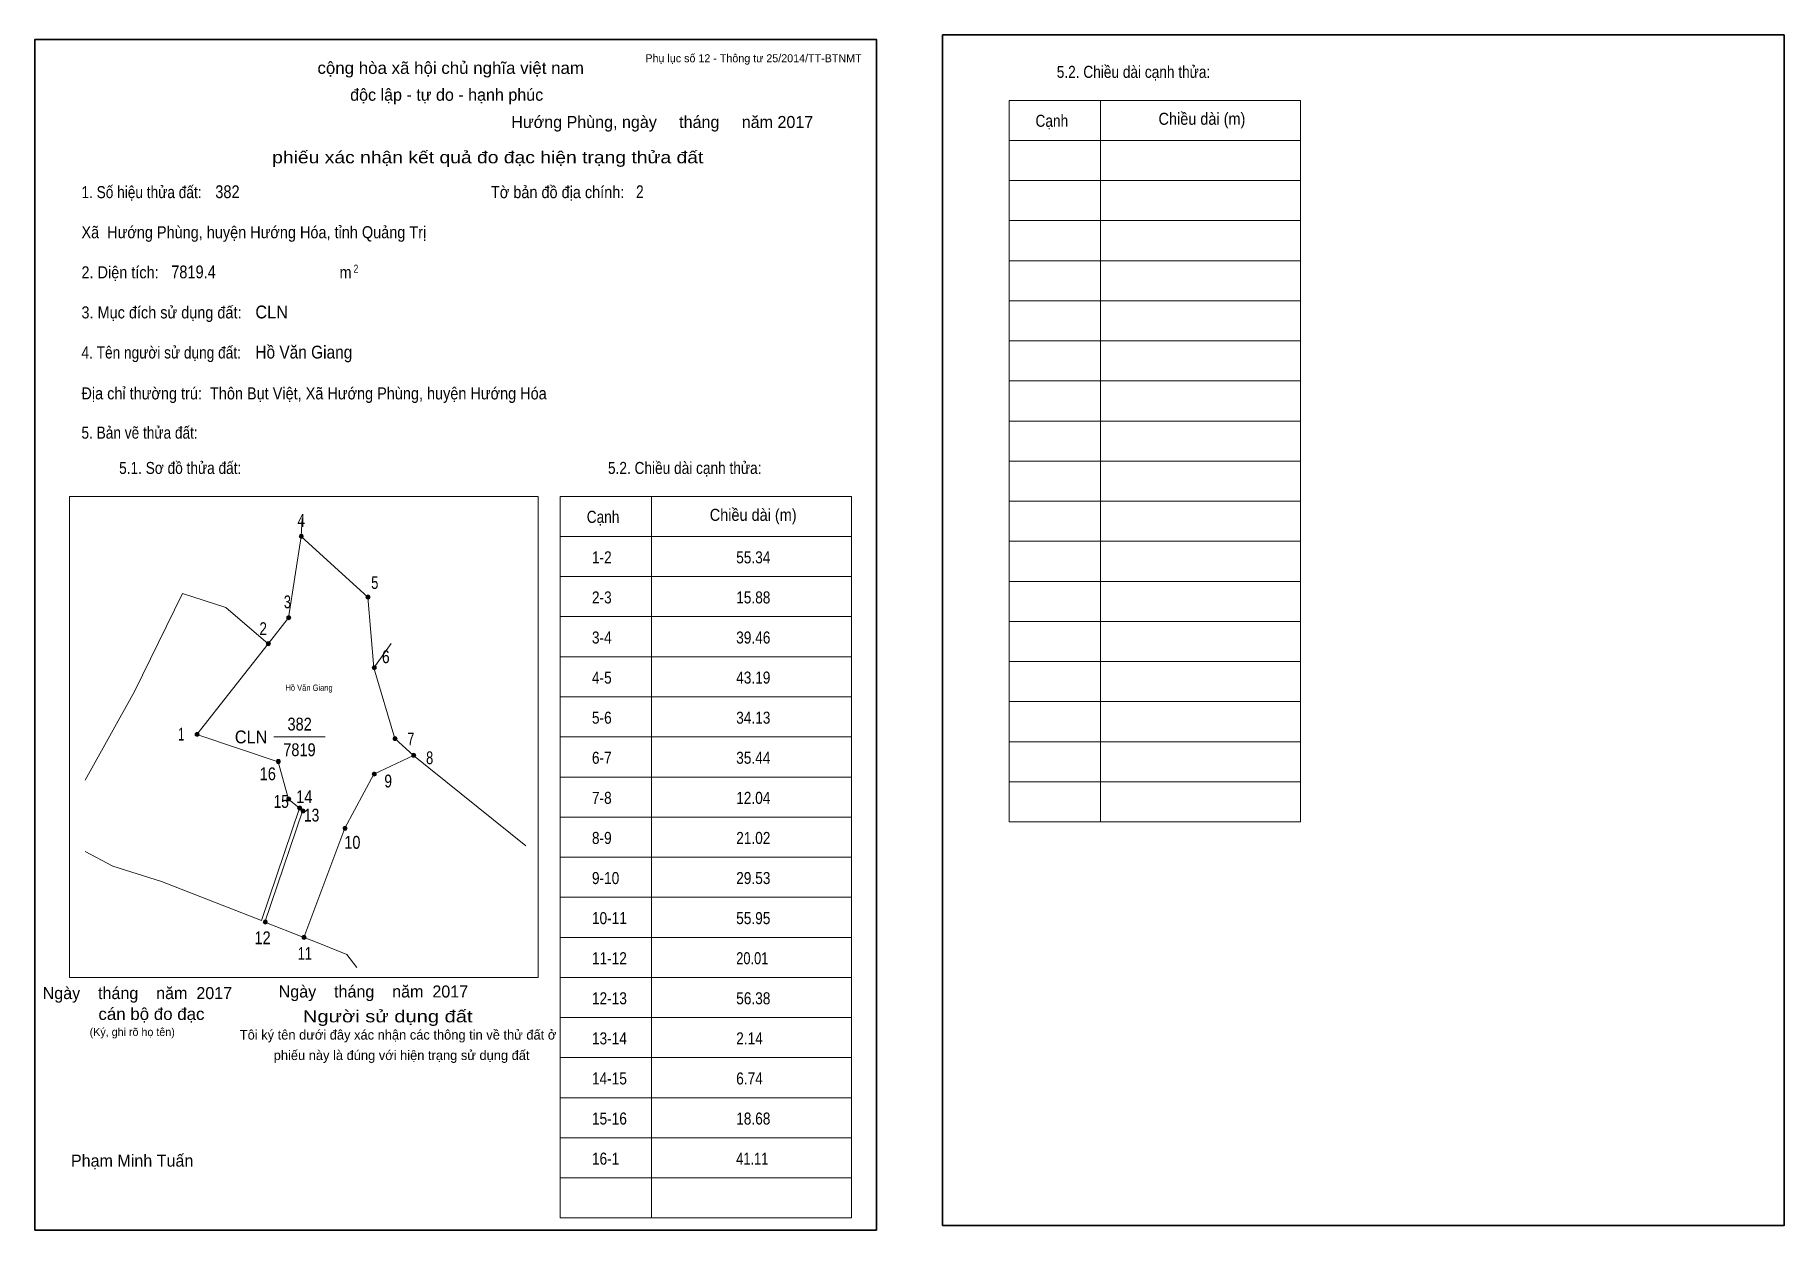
# Model space of a CAD drawing. Header units: centimetres. Extents: x 0 to 43.6, y 0 to 29.8.
import ezdxf
from ezdxf.enums import TextEntityAlignment as Align

# ---------------------------------------------------------------- set-up
doc = ezdxf.new("R2010")
doc.units = ezdxf.units.CM
doc.header["$LTSCALE"] = 0.12
for name, color, linetype in [('30', 7, 'Continuous'), ('34', 7, 'Continuous'), ('62', 7, 'Continuous')]:
    doc.layers.add(name, color=color, linetype=linetype)
for name, color, linetype, lineweight in [('32', 7, 'Continuous', 13), ('33', 7, 'Continuous', 13), ('61', 7, 'Continuous', 13), ('63', 7, 'Continuous', 13)]:
    doc.layers.add(name, color=color, linetype=linetype, lineweight=lineweight)

msp = doc.modelspace()

# ---------------------------------------------------------------- hatches: boundary and pattern name
at = {"layer": '32'}
for points in [[(6.696, 17.3003, 1), (6.596, 17.3003, 1)], [(8.3593, 15.7929, 1), (8.2593, 15.7929, 1)], [(6.3842, 15.2731, 1), (6.2842, 15.2731, 1)], [(5.8743, 14.6239, 1), (5.7743, 14.6239, 1)], [(8.5153, 14.0257, 1), (8.4153, 14.0257, 1)], [(4.0972, 12.3624, 1), (3.9972, 12.3624, 1)], [(9.035, 12.2584, 1), (8.935, 12.2584, 1)], [(9.5028, 11.8426, 1), (9.4028, 11.8426, 1)], [(6.1243, 11.6867, 1), (6.0243, 11.6867, 1)], [(8.5153, 11.3748, 1), (8.4153, 11.3748, 1)], [(6.3842, 10.7511, 1), (6.2842, 10.7511, 1)], [(6.6534, 10.5265, 1), (6.5534, 10.5265, 1)], [(6.7387, 10.4553, 1), (6.6387, 10.4553, 1)], [(7.7876, 10.0234, 1), (7.6876, 10.0234, 1)], [(5.7979, 7.6797, 1), (5.6979, 7.6797, 1)], [(6.7662, 7.3003, 1), (6.6662, 7.3003, 1)]]:
    msp.add_hatch(color=256, dxfattribs=at).paths.add_polyline_path(points)

# ---------------------------------------------------------------- linework, layer by layer
for centre in [(6.646, 17.3003), (8.3093, 15.7929), (6.3342, 15.2731), (5.8243, 14.6239), (8.4653, 14.0257), (4.0472, 12.3624), (8.985, 12.2584), (9.4528, 11.8426), (6.0743, 11.6867), (8.4653, 11.3748), (6.3342, 10.7511), (6.6034, 10.5265), (6.6887, 10.4553), (7.7376, 10.0234), (5.7479, 7.6797), (6.7162, 7.3003)]:
    msp.add_circle(centre, 0.05, dxfattribs=at)
at = {"layer": '33'}
msp.add_line((5.96, 12.3), (7.24, 12.3), dxfattribs=at)
at = {"layer": '61'}
for p, q in [((6.64, 17.3), (6.67, 17.76)), ((8.46, 14.02), (8.89, 14.63)), ((9.45, 11.84), (12.25, 9.58))]:
    msp.add_line(p, q, dxfattribs=at)
for points in [[(5.82, 14.62), (6.33, 15.27), (6.64, 17.3)], [(6.64, 17.3), (8.31, 15.79), (8.46, 14.02)], [(1.25, 11.22), (2.48, 13.43), (3.68, 15.88)], [(3.68, 15.88), (4.76, 15.53), (5.82, 14.62)], [(6.6, 10.52), (6.33, 10.75), (6.07, 11.68), (4.04, 12.36), (5.82, 14.62)], [(8.46, 14.02), (8.98, 12.26), (9.45, 11.84)], [(9.45, 11.84), (8.46, 11.37), (7.73, 10.02), (6.71, 7.3)], [(6.6, 10.52), (5.65, 7.72), (3.16, 8.69), (1.94, 9.08), (1.25, 9.44)], [(6.6, 10.52), (6.68, 10.45), (5.74, 7.68), (6.71, 7.3)], [(8.03, 6.55), (7.78, 6.87), (6.92, 7.22), (6.71, 7.3)]]:
    msp.add_lwpolyline(points, dxfattribs=at)
at = {"layer": '63'}
for p, q in [((24.31, 28.18), (31.58, 28.18)), ((24.31, 10.18), (24.31, 28.18)), ((26.59, 10.18), (26.59, 28.18)), ((31.58, 10.18), (31.58, 28.18)), ((24.31, 27.18), (31.58, 27.18)), ((24.31, 26.18), (31.58, 26.18)), ((24.31, 25.18), (31.58, 25.18)), ((24.31, 24.18), (31.58, 24.18)), ((24.31, 23.18), (31.58, 23.18)), ((24.31, 22.18), (31.58, 22.18)), ((24.31, 21.18), (31.58, 21.18)), ((24.31, 20.18), (31.58, 20.18)), ((24.31, 19.18), (31.58, 19.18)), ((0.86, 18.3), (12.56, 18.3)), ((0.86, 6.3), (0.86, 18.3)), ((12.56, 6.3), (12.56, 18.3)), ((13.11, 18.3), (20.38, 18.3)), ((13.11, 0.3), (13.11, 18.3)), ((15.39, 0.3), (15.39, 18.3)), ((20.38, 0.3), (20.38, 18.3)), ((24.31, 18.18), (31.58, 18.18)), ((13.11, 17.3), (20.38, 17.3)), ((24.31, 17.18), (31.58, 17.18)), ((13.11, 16.3), (20.38, 16.3)), ((24.31, 16.18), (31.58, 16.18)), ((13.11, 15.3), (20.38, 15.3)), ((24.31, 15.18), (31.58, 15.18)), ((13.11, 14.3), (20.38, 14.3)), ((24.31, 14.18), (31.58, 14.18)), ((13.11, 13.3), (20.38, 13.3)), ((24.31, 13.18), (31.58, 13.18)), ((13.11, 12.3), (20.38, 12.3)), ((24.31, 12.18), (31.58, 12.18)), ((24.31, 12.18), (31.58, 12.18)), ((13.11, 11.3), (20.38, 11.3)), ((24.31, 11.18), (31.58, 11.18)), ((13.11, 10.3), (20.38, 10.3)), ((24.31, 10.18), (31.58, 10.18)), ((13.11, 9.3), (20.38, 9.3)), ((13.11, 8.3), (20.38, 8.3)), ((13.11, 7.3), (20.38, 7.3)), ((0.86, 6.3), (12.56, 6.3)), ((13.11, 6.3), (20.38, 6.3)), ((13.11, 5.3), (20.38, 5.3)), ((13.11, 4.3), (20.38, 4.3)), ((13.11, 3.3), (20.38, 3.3)), ((13.11, 2.3), (20.38, 2.3)), ((13.11, 2.3), (20.38, 2.3)), ((13.11, 1.3), (20.38, 1.3)), ((13.11, 0.3), (20.38, 0.3))]:
    msp.add_line(p, q, dxfattribs=at)
at = {"layer": '63', "lineweight": 35}
for points in [[(0, 0), (0, 29.7), (21, 29.7), (21, 0)], [(22.65, 0.11), (22.65, 29.81), (43.65, 29.81), (43.65, 0.11)]]:
    msp.add_lwpolyline(points, close=True, dxfattribs=at)

# ---------------------------------------------------------------- texts
at = {"layer": '30'}
for s, width, p in [('1-2', 0.85, (13.9, 16.63)), ('55.34', 0.85, (17.5, 16.63)), ('2-3', 0.85, (13.9, 15.63)), ('15.88', 0.85, (17.5, 15.63)), ('3-4', 0.85, (13.9, 14.63)), ('39.46', 0.85, (17.5, 14.63)), ('4-5', 0.85, (13.9, 13.63)), ('43.19', 0.85, (17.5, 13.63)), ('5-6', 0.85, (13.9, 12.63)), ('34.13', 0.85, (17.5, 12.63)), ('6-7', 0.85, (13.9, 11.63)), ('35.44', 0.85, (17.5, 11.63)), ('7-8', 0.85, (13.9, 10.63)), ('12.04', 0.85, (17.5, 10.63)), ('8-9', 0.85, (13.9, 9.63)), ('21.02', 0.85, (17.5, 9.63)), ('9-10', 0.85, (13.9, 8.63)), ('29.53', 0.85, (17.5, 8.63)), ('10-11', 0.85, (13.9, 7.63)), ('55.95', 0.85, (17.5, 7.63)), ('11-12', 0.85, (13.9, 6.63)), ('20.01', 0.8, (17.5, 6.63)), ('12-13', 0.85, (13.9, 5.63)), ('56.38', 0.85, (17.5, 5.63)), ('13-14', 0.85, (13.9, 4.63)), ('2.14', 0.85, (17.5, 4.63)), ('14-15', 0.85, (13.9, 3.63)), ('6.74', 0.85, (17.5, 3.63)), ('15-16', 0.85, (13.9, 2.63)), ('18.68', 0.85, (17.5, 2.63)), ('16-1', 0.85, (13.9, 1.63)), ('41.11', 0.8, (17.5, 1.63))]:
    msp.add_text(s, height=0.3, dxfattribs=dict(at, width=width)).set_placement(p)
at = {"layer": '32'}
for s, width, p in [('4', 0.8, (6.645, 17.54)), ('5', 0.75, (8.48, 15.99)), ('3', 0.75, (6.3, 15.51)), ('2', 0.8, (5.695, 14.84)), ('6', 0.8, (8.755, 14.14)), ('1', 0.65, (3.65, 12.21)), ('7', 0.75, (9.38, 12.09)), ('8', 0.75, (9.85, 11.62)), ('16', 0.85, (5.81, 11.22)), ('9', 0.8, (8.815, 11.04)), ('14', 0.85, (6.72, 10.65)), ('15', 0.8, (6.145, 10.53)), ('13', 0.8, (6.905, 10.19)), ('10', 0.85, (7.92, 9.51)), ('12', 0.85, (5.68, 7.13)), ('11', 0.75, (6.735, 6.74))]:
    msp.add_text(s, height=0.32, dxfattribs=dict(at, width=width)).set_placement(p, align=Align.CENTER)
at = {"layer": '33', "width": 0.85}
for s, p in [('382', (6.605, 12.46)), ('7819', (6.6, 11.82))]:
    msp.add_text(s, height=0.32, dxfattribs=at).set_placement(p, align=Align.CENTER)
at = {"layer": '33', "width": 0.95}
msp.add_text('CLN', height=0.32, dxfattribs=at).set_placement((5.8, 12.14), align=Align.RIGHT)
at = {"layer": '34'}
for s, width, p in [('382', 0.85, (4.5, 25.74)), ('2', 0.8, (15, 25.74)), ('7819.4', 0.85, (3.4, 23.74)), ('CLN', 0.95, (5.5, 22.74)), ('Hồ Văn Giang', 0.9, (5.5, 21.74))]:
    msp.add_text(s, height=0.32, dxfattribs=dict(at, width=width)).set_placement(p)
at = {"layer": '62', "width": 0.9}
msp.add_text('Hồ Văn Giang', height=0.1559, dxfattribs=at).set_placement((6.84, 13.45), align=Align.CENTER)
at = {"layer": '63'}
for s, height, p in [('Phụ lục số 12 - Thông tư 25/2014/TT-BTNMT', 0.2, (20.63, 29.13)), ('Ngày    tháng    năm  2017', 0.3, (10.81, 5.8)), ('Ngày    tháng    năm  2017', 0.3, (4.92, 5.76)), ('(Ký, ghi rõ họ tên)', 0.2, (3.49, 4.84))]:
    msp.add_text(s, height=height, dxfattribs=at).set_placement(p, align=Align.RIGHT)
at = {"layer": '63', "width": 1.05}
msp.add_text('cộng hòa xã hội chủ nghĩa việt nam', height=0.3, dxfattribs=at).set_placement((10.375, 28.84), align=Align.CENTER)
at = {"layer": '63'}
for s, height, width, p in [('5.2. Chiều dài cạnh thửa:', 0.3, 0.85, (25.5, 28.74)), ('Cạnh', 0.3, 0.85, (24.97, 27.52)), ('Chiều dài (m)', 0.3, 0.9, (28.04, 27.57)), ('1. Số hiệu thửa đất:', 0.3, 0.85, (1.16, 25.74)), ('Tờ bản đồ địa chính:', 0.3, 0.9, (11.38, 25.74)), ('Xã  Hướng Phùng, huyện Hướng Hóa, tỉnh Quảng Trị', 0.3, 0.9, (1.16, 24.74)), ('2. Diện tích:', 0.3, 0.9, (1.16, 23.74)), ('2', 0.2, 0.8, (7.95, 23.88)), ('m', 0.3, 0.9, (7.6, 23.74)), ('3. Mục đích sử dụng đất:', 0.3, 0.9, (1.16, 22.74)), ('4. Tên người sử dụng đất:', 0.3, 0.85, (1.16, 21.74)), ('Địa chỉ thường trú:  Thôn Bụt Việt, Xã Hướng Phùng, huyện Hướng Hóa', 0.3, 0.9, (1.16, 20.72)), ('5. Bản vẽ thửa đất:', 0.3, 0.85, (1.16, 19.74)), ('5.1. Sơ đồ thửa đất:', 0.3, 0.85, (2.1, 18.86)), ('5.2. Chiều dài cạnh thửa:', 0.3, 0.85, (14.3, 18.86)), ('Cạnh', 0.3, 0.85, (13.77, 17.64)), ('Chiều dài (m)', 0.3, 0.9, (16.84, 17.69))]:
    msp.add_text(s, height=height, dxfattribs=dict(at, width=width)).set_placement(p)
for s, height, p in [('độc lập - tự do - hạnh phúc', 0.3, (10.275, 28.17)), ('Hướng Phùng, ngày     tháng     năm 2017', 0.3, (15.655, 27.49)), ('Tôi ký tên dưới đây xác nhận các thông tin về thử đất ở ', 0.24, (9.105, 4.75)), ('phiếu này là đúng với hiện trạng sử dụng đất', 0.24, (9.15, 4.24)), ('Phạm Minh Tuấn', 0.3, (2.425, 1.58))]:
    msp.add_text(s, height=height, dxfattribs=at).set_placement(p, align=Align.CENTER)
for s, width, p in [('phiếu xác nhận kết quả đo đạc hiện trạng thửa đất', 1.2, (16.68, 26.61)), ('cán bộ đo đạc', 1.05, (4.23, 5.24)), ('Người sử dụng đất', 1.25, (10.92, 5.18))]:
    msp.add_text(s, height=0.3, dxfattribs=dict(at, width=width)).set_placement(p, align=Align.RIGHT)

doc.saveas('drawing.dxf')
